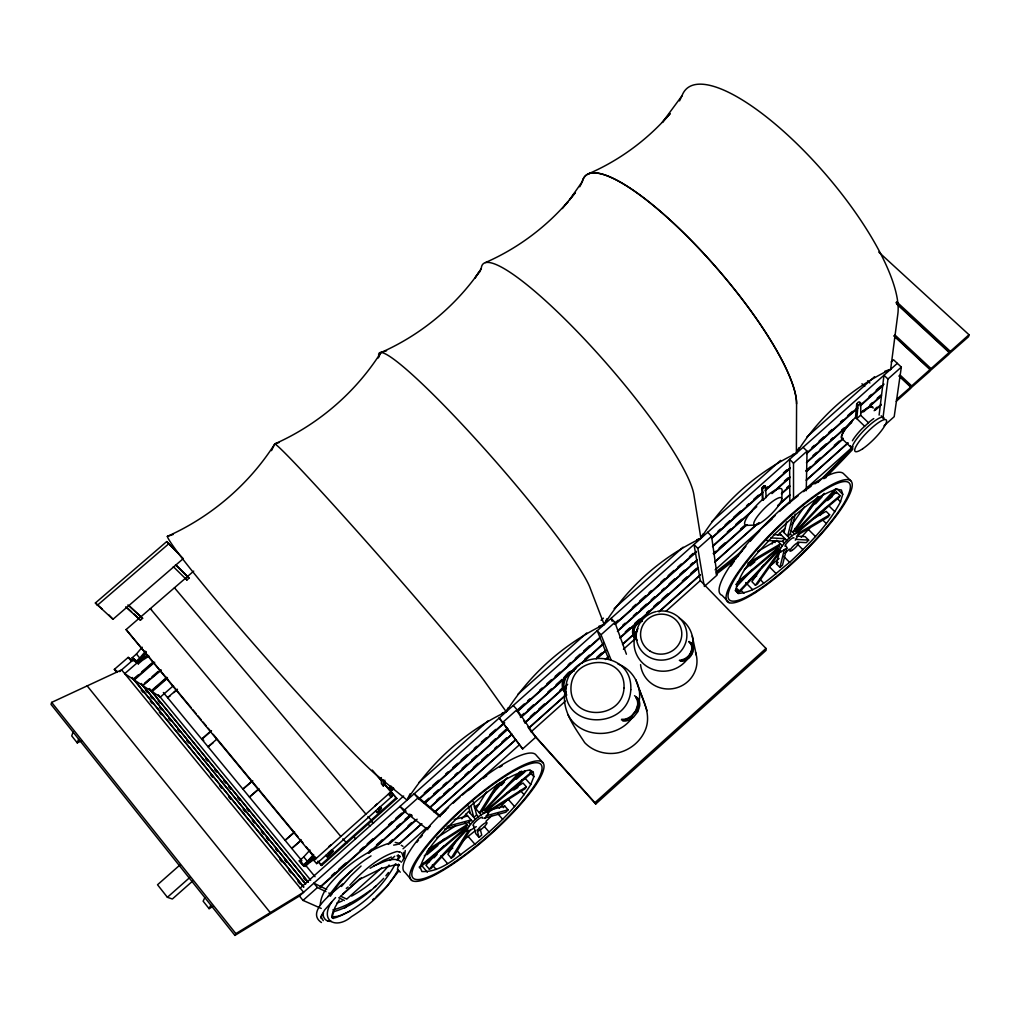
<?xml version="1.0" encoding="UTF-8"?>
<svg xmlns="http://www.w3.org/2000/svg" width="1020" height="1020" viewBox="0 0 1020 1020"><rect width="100%" height="100%" fill="white"/><g stroke="black" fill="none" stroke-linecap="round" stroke-linejoin="round"><path stroke-width="1.5" d="M606.875 618.77A161.096 156.506 4.3 0 0 604.197 624.495A240.248 233.351 18 0 1 700.893 538.356A240.58 228.531 14.5 0 1 796.378 453.288L796.582 403.856A158.278 38.683 49.2 0 0 694.658 243.92A158.278 38.683 49.2 0 0 582.267 181.675L569.44 199.92L575.408 192.576L562.351 208.565M860.791 402.925L860.727 415.114L856.8 418.659L857.999 405.412C862.295 402.798 858.942 399.598 856.685 404.149L855.512 417.422L852.656 420.227A22.058 5.023 -45.4 0 0 841.997 438.664L852.796 449.106A22.121 4.87 -45.3 0 1 865.712 428.668A22.121 4.87 -45.3 0 1 884.021 418.544M806.246 490.671L807.049 451.146L803.11 447.295M781.792 498.882A19.176 4.411 -44.5 0 0 760.652 512.448A19.176 4.411 -44.5 0 0 760.856 522.712A19.176 4.411 -44.5 0 0 781.792 498.882L782.098 490.773A25.653 5.98 -44.5 0 0 768.978 494.152L763.075 500.259L762.437 499.634L761.863 488.248L764.069 485.711L765.484 486.247L766.173 497.569M323.442 912.798C322.243 916.304 324.972 920.563 328.453 921.238M403.92 857.999L401.625 852.631M879.112 415.102L883.97 375.245L887.961 379.019L882.925 418.404M403.474 857.399L403.831 852.35M792.412 454.627A161.326 153.293 6.8 0 1 796.378 453.288A240.937 223.801 12.9 0 1 890.651 369.304L897.842 313.969A157.258 49.432 49.4 0 0 802.842 149.634A157.258 49.432 49.4 0 0 681.959 95.842L662.35 122.413L670.14 113.59C647.917 139.37 619.93 160.14 588.693 173.693M891.174 361.921L893.558 359.805L901.336 367.098L894.196 416.683L883.983 425.825M896.197 401.344L910.21 388.824L911.676 385.93L969 334.738L878.755 252.093M404.506 856.647L405.259 850.527M398.731 858.802L399.266 855.716L399.585 857.578L398.081 854.849M910.911 387.919L929.5 371.599L930.418 369.469L894.323 335.848M763.075 500.259L762.514 488.886L765.484 486.247M639.157 700.753C641.975 685.618 632.515 669.197 617.992 664.033M930.202 370.693L948.715 354.425L949.696 352.257L895.968 302.634M566.38 686.944C558.998 707.548 574.158 726.342 584.715 742.675C593.385 751.702 606.543 755.233 618.694 752.658C630.997 749.611 641.44 740.584 645.851 728.65C651.92 711.603 640.267 695.627 635.894 679.753M969 334.738L968.554 336.702L949.441 353.506M772.102 543.966L773.402 540.74L775.2 542.551M735.764 584.6L777.495 549.385L777.814 548.046L779.611 549.869L779.662 551.909L780.708 551.947L786.892 548.263M786.968 547.255L782.48 565.207L779.93 567.362L776.462 563.856L779.356 551.871M784.01 532.58L786.586 521.921M779.93 567.362L784.367 549.448M792.514 516.502L787.644 536.214L790.296 533.983L795.23 514.207M398.552 864.144L397.43 869.563L400.273 872.164M797.5 532.516L797.857 531.152L840.021 495.58L836.413 492.035L815.923 509.286M835.52 488.899L796.505 530.323L799.654 532.95L795.268 540.154M833.302 494.7L834.615 490.212M835.992 493.45L836.413 492.035M840.021 495.58L839.6 496.995L798.698 531.496M840.505 501.763L842.75 494.33L841.398 490.021L836.425 489.243C812.035 497.416 793.483 516.796 774.971 533.83C760.206 550.838 740.775 567.26 735.841 590.146L738.199 593.487C758.791 591.919 774.001 574.183 789.633 562.377C808.847 544.323 828.062 525.287 840.505 501.763L837.42 498.729M234.931 935.416L235.862 933.631L303.603 892.27L121.622 669.872L51.65 702.397L51 704.374L234.931 935.416L299.421 896.006L897.332 363.349M398.642 856.494L397.175 860.051M476.276 826.608L469.736 830.701L467.16 830.968L466.918 830.114C471.049 821.916 478.928 815.095 487.433 811.716L488.567 812.838L484.972 818.537M73.07 732.092L71.731 735.904L77.265 742.879L81.472 740.826M77.265 742.879L78.629 739.066M530.731 784.571L533.855 776.704L533.231 771.745L528.793 770.087C504.007 775.774 484.729 794.478 465.49 809.995C448.494 827.092 427.609 843.616 420.189 867.395L421.897 871.526C442.463 872.572 458.745 854.747 474.886 844.216C495.758 826.723 516.426 808.006 530.731 784.571L524.943 778.043M563.41 680.595L564.621 677.713M637.27 711.667L638.494 708.823M402.454 861.071L404.315 857.144M328.108 896.389L340.349 880.834L351.938 870.391M204.854 897.625L203.133 901.17L209.1 908.667L213.205 906.232M679.524 100.878L681.959 95.842M579.781 186.762L582.267 181.675A158.278 38.671 49.2 0 1 694.62 243.946A158.278 38.671 49.2 0 1 796.556 403.882M479.349 272.506L481.249 268.642A159.324 27.629 49 0 1 584.881 339.583A159.324 27.629 49 0 1 693.931 494.981L700.893 538.356A161.096 156.506 4.3 0 0 696.902 539.695M209.1 908.667L210.834 905.135M271.473 450.636L274.826 443.866C318.1 424.677 355.495 392.572 380.855 352.589C420.049 335.312 454.333 307.237 479.005 272.225L474.963 278.039L481.249 268.642M378.19 357.982L380.855 352.589L386.567 350.765M635.269 712.495L637.78 707.497M779.611 549.869C784.252 542.602 790.793 534.454 799.323 532.211M331.831 901.833C319.171 920.384 335.529 930.227 351.556 916.61C370.464 904.88 387.332 889.159 398.246 869.614M339.226 899.818L334.904 907.583L332.38 914.608L332.596 913.461L332.494 917.987L332.061 916.674M395.275 864.118C382.347 887.795 359.588 909.139 335.478 917.732L331.946 917.477L333.68 918.484L331.64 916.087M330.416 896.223C340.183 879.546 354.832 866.171 371.05 855.895M456.947 839.664L447.907 854.25L451.21 858.1L453.721 856.468L470.258 830M475.996 808.937L486.476 792.017M427.189 851.292L465.706 826.684L466.918 824.746L428.375 849.341M451.21 858.1L468.537 830.305M497.25 784.291L479.425 812.876L481.988 811.244L499.838 782.659M517.446 787.172L522.342 779.509M506.978 793.178L523.005 783.003L526.371 786.803L525.121 788.74L487.777 812.596M279.161 442.463L274.826 443.866C249.084 484.372 211.127 516.796 167.344 536.38A162.55 7.331 48.5 0 0 259.743 650.887A162.55 7.331 48.5 0 0 377.451 775.888L407.069 800.101A243.805 239.19 89.9 0 1 506.239 711.756A240.21 238.017 38 0 1 604.159 624.52L589.879 587.329A160.382 16.294 48.9 0 0 473.497 436.662A160.382 16.294 48.9 0 0 378.866 356.796M398.794 870.94L387.154 886.201L376.048 896.848M759.951 570.18L751.906 581.668L755.386 585.225L757.477 583.95L780.861 550.813M761.749 567.617L763.534 565.067M791.813 524.739L804.27 506.965M747.698 564.57L778.808 546.172L780.415 543.889L747.94 563.065M755.386 585.225L779.65 550.787M817.798 496.651L792.769 532.172L794.886 530.923L819.022 496.702M820.131 515.431L825.218 508.304M812.812 519.116L826.085 511.313L829.63 514.819L828.01 517.076L797.525 535.105M385.866 875.81L388.467 872.495M461.792 818.818L468.639 811.448L475.498 819.34M341.445 886.482L350.625 875.938L361.067 866.044M565.22 205.033L568.089 201.501C545.534 227.638 517.14 248.676 485.507 262.522M801.197 537.26L810.428 527.212M389.092 865.075C378.879 877.825 365.836 888.114 351.619 896.07M632.438 717.302C617.712 739.36 580.125 739.105 567.949 714.612M349.86 885.22C362.839 870.749 379.618 856.213 397.086 851.458L400.248 852.146L399.037 851.636M379.3 810.518L381.442 808.21L380.128 806.705L377.948 808.962L379.3 810.518L376.979 812.583L375.628 811.027M376.979 812.583L381.442 808.21M392.292 796.084L391.183 797.283L388.442 794.172L389.602 793.024L392.292 796.084L316.633 863.608L313.892 860.472L316.404 858.139M443.942 845.797L425.926 865.177L429.267 869.091L430.937 868.581L466.981 829.885M491.283 794.886L507.144 777.814M433.959 857.833L437.134 854.416M501.317 785.4L504.479 781.996M444.694 829.03L468.754 822.426L471.1 819.914L447.079 826.455M429.267 869.091L466.42 829.196M485.851 812.149L484.13 810.186L520.149 771.502M484.13 810.186L485.724 809.752L521.692 771.145M267.661 915.412L270.274 912.632L87.172 685.899M499.29 808.248L507.934 799.004L514.577 806.565M503.268 807.662L504.772 806.042L508.087 809.829L505.831 812.251L483.888 818.269M777.916 535.028L784.852 528.538M383.673 878.373C369.635 893.15 351.517 906.984 333.055 911.816L334.152 911.701M736.338 586.831L752.594 569.542M808.031 510.612L824.262 493.348M815.503 503.829L821.992 496.944M766.772 540.485L782.518 541.352L784.992 538.726L770.865 537.884M736.134 588.884L738.786 591.6L777.865 550.099L780.708 551.947M738.786 591.6L739.882 591.574L778.91 550.15M797.512 530.4L836.476 489.052M796.454 536.086L805.162 536.647L808.656 540.141L806.272 542.653L797.589 542.168M335.593 897.562L324.526 910.108L321.453 915.628L321.823 914.557L321.3 918.446L320.675 916.508L323.263 920.639M329.549 854.798L333.132 851.203L331.806 849.685L328.185 853.243L329.549 854.798L327.203 856.876L325.852 855.321M327.203 856.876L333.132 851.203M316.633 863.608L319.094 861.224M485.941 821.304L491.563 815.974M784.903 553.286L789.34 549.066M762.437 499.634L759.16 502.656A25.653 5.98 -44.5 0 0 746.869 525.376L755.807 525.083M765.969 648.427L766.084 650.339L595.731 804.002L594.915 802.702L765.969 648.427L700.306 580.609L666.009 611.26M344.505 908.221L350.089 903.223M522.661 748.909L499.214 718.016L522.661 748.909L535.755 737.205L517.012 709.665L513.264 705.496M704.297 586.5L717.073 575.076L711.577 536.239L707.701 532.287M764.834 485.596L761.863 488.248L762.514 488.886M299.421 896.006L303.016 900.405L317.437 887.553L325.954 891.646M406.049 811.244L399.955 806.438L403.614 810.734L417.856 798.035L439.977 816.765M502.949 722.198L517.012 709.665M611.056 659.851L601.022 634.771L614.907 622.404L611.095 618.35L612.166 621.256M704.029 584.983L697.871 548.454L711.577 536.239M793.522 498.946L793.509 463.207L807.049 451.146M887.961 379.019L901.336 367.098M331.525 875.721L335.095 872.534M338.666 869.359L345.793 862.996M360.073 850.272L363.643 847.097M367.2 843.922L373.154 838.618M388.607 824.836L392.177 821.661M395.747 818.474L401.689 813.169M424.294 793.037L430.236 787.733M432.607 785.617L438.562 780.313M445.689 773.95L448.073 771.834M452.829 767.588L457.585 763.355M461.155 760.168L467.096 754.876M474.236 748.514L476.62 746.385M481.376 742.152L486.132 737.906M489.702 734.731L495.643 729.428M518.236 709.282L524.178 703.991M527.748 700.804L530.132 698.687M539.644 690.208L542.028 688.092M546.784 683.846L551.539 679.6M555.109 676.426L559.865 672.18M568.191 664.76L570.562 662.643M575.318 658.41L580.074 654.164M583.644 650.989L589.598 645.685M614.563 623.424L618.133 620.236M632.4 607.525L635.97 604.337M639.54 601.162L645.481 595.858M649.051 592.684L651.436 590.554M660.947 582.076L664.517 578.901M668.087 575.713L674.029 570.422M677.599 567.235L681.169 564.06M689.482 556.639L693.052 553.452M718.029 531.19L720.413 529.074M725.169 524.841L729.925 520.595M733.495 517.42L740.622 511.058M746.576 505.754L748.948 503.638M753.703 499.392L758.459 495.159M765.599 488.797L767.983 486.68M783.437 472.897L787.006 469.71M811.984 447.448L814.355 445.332M819.111 441.086L823.867 436.853M828.622 432.607L832.192 429.433M840.518 422.012L842.902 419.896M847.658 415.65L852.414 411.404M869.065 396.563L871.437 394.447M876.193 390.214L880.948 385.968M319.999 886.954L405.501 810.734M418.557 799.093L504.058 722.874M517.127 711.233L600.244 637.13M614.499 624.431L696.43 551.386M711.871 537.629L762.934 492.112M765.306 489.995L790.245 467.759M806.871 452.944L856.736 408.484M860.306 405.31L884.047 384.132M320.446 887.145L404.863 811.894M419.118 799.183L504.721 722.874M517.79 711.221L599.824 638.099M615.277 624.317L696.112 552.253M711.565 538.471L762.692 492.902M765.064 490.786L790.028 468.524M806.68 453.683L857.794 408.115M860.166 405.998L882.759 385.853M369.367 851.292L371.739 849.163M376.495 844.93L382.449 839.626M396.716 826.888L400.286 823.714M405.042 819.468L409.798 815.222M424.065 802.498L428.821 798.252M433.576 794.006L438.345 789.76M443.101 785.515L446.658 782.34M454.984 774.907L457.368 772.79M462.124 768.544L466.879 764.299M471.635 760.066L476.391 755.82M490.671 743.083L495.427 738.85M498.997 735.662L507.322 728.242M520.404 716.563L523.961 713.388M527.531 710.2L533.486 704.896M547.753 692.172L551.323 688.984M556.078 684.739L562.02 679.435M584.613 659.29L589.381 655.044M622.672 625.336L625.056 623.22M633.382 615.787L636.952 612.612M640.509 609.424L646.463 604.12M651.219 599.875L654.789 596.7M661.916 590.338L664.3 588.208M669.056 583.963L674.998 578.659M679.753 574.426L684.522 570.18M690.463 564.876L692.835 562.747M727.324 531.994L730.894 528.806M735.649 524.56L741.604 519.256M784.418 481.07L787.975 477.895M812.953 455.608L816.523 452.434M820.093 449.246L826.034 443.942M830.79 439.697L833.174 437.58M841.5 430.159L843.871 428.03M870.034 404.698L872.419 402.568M877.174 398.335L880.744 395.148M368.475 853.039L410.04 815.962M424.282 803.25L507.412 729.109M520.468 717.455L603.585 643.301M617.839 630.589L697.399 559.623M712.84 545.853L756.776 506.659M774.588 490.773L790.015 477.003M806.641 462.175L851.764 421.923M863.647 411.328L881.458 395.441M368.921 853.141L411.723 814.967M424.792 803.301L508.024 729.045M521.105 717.379L575.79 668.597M581.744 663.293L603.139 644.194M617.406 631.469L697.068 560.413M712.521 546.618L751.765 511.619M771.974 493.591L789.812 477.679M806.45 462.825L851.636 422.522M863.519 411.914L881.356 396.015M389.053 842.75L392.611 839.575M408.051 825.792L411.608 822.617M436.547 800.368L440.104 797.181M443.674 794.006L449.603 788.702M454.359 784.469L456.731 782.353M465.043 774.932L468.601 771.757M473.356 767.512L478.099 763.279M481.657 760.091L487.598 754.8M494.725 748.438L497.097 746.321M501.853 742.075L506.596 737.842M530.336 716.652L535.092 712.406M538.649 709.231L544.591 703.928M560.018 690.157L562.403 688.028M596.827 657.301L601.583 653.068M625.324 631.864L630.079 627.631M634.822 623.386L639.578 619.153M646.693 612.79L649.064 610.674M653.82 606.441L658.563 602.195M662.133 599.02L668.062 593.716M682.316 581.005L687.059 576.759M690.629 573.584L696.558 568.28M713.184 553.452L715.555 551.336M719.125 548.148L725.054 542.857M740.494 529.074L744.052 525.899M786.79 487.751L789.174 485.622M805.787 470.794L810.543 466.548M815.286 462.315L820.042 458.069M834.284 445.357L839.039 441.125M874.65 409.326L877.034 407.209M388.288 844.407L415.612 820.016M429.866 807.292L511.836 734.132M524.905 722.466L567.668 684.293M596.177 658.843L605.676 650.365M619.93 637.64L698.33 567.655M713.77 553.873L745.849 525.249M781.486 493.438L789.799 486.017M806.425 471.176L843.247 438.294M874.14 410.728L881.267 404.366M389.818 843.565L417.116 819.2M430.172 807.547L512.065 734.438M525.121 722.785L566.661 685.708M597.529 658.155L605.829 650.734M620.071 638.023L698.407 568.102M713.834 554.332L747.073 524.662M781.499 493.935L789.799 486.514M806.412 471.686L843.208 438.842M875.262 410.231L881.191 404.94M342.733 894.106L359.371 879.24M398.59 844.216L421.171 824.045M434.239 812.379L515.049 740.201M529.316 727.464L566.151 694.556M605.37 659.532L608.94 656.344M623.194 643.607L637.462 630.87M658.843 611.758L700.434 574.604M714.701 561.867L757.477 523.655M777.686 505.614L789.569 495.006M806.208 480.139L847.798 442.986M896.465 399.521L911.102 386.733L899.487 375.832M339.992 896.848L361.361 877.774M399.343 843.846L421.897 823.701M434.953 812.035L515.661 739.933M528.717 728.267L565.514 695.41M605.88 659.353L608.251 657.237M622.493 644.512L636.735 631.788M659.29 611.643L699.656 575.599M715.084 561.816L758.995 522.584M777.992 505.627L789.862 495.019M806.476 480.178L848.028 443.062M531.178 731.735L565.475 701.097M623.424 649.306L635.256 638.737M347.246 898.633L381.658 867.88M389.971 860.459L394.714 856.213M403.027 848.793L426.755 827.577M439.811 815.911L445.74 810.607M468.295 790.462L519.32 744.855M715.122 569.861L772.076 518.95M805.303 489.256L852.771 446.836M316.149 857.807A163.888 44.714 -40.3 0 1 309.289 862.818L305.159 866.49L302.902 865.33L299.255 860.918L303.743 856.928A142.724 34.501 -40.8 0 1 310.003 850.093M302.902 865.33L307.377 861.352A142.851 34.145 -40.8 0 1 313.65 854.505M304.036 865.916L308.499 861.938A147.416 35.075 -40.8 0 1 313.739 856.252M313.892 860.472L389.602 793.024M320.688 864.96L396.066 797.869L396.856 798.507L321.644 865.47L317.641 861.288M300.212 888.127L403.652 796.008M419.118 782.251L488.083 720.847M517.803 694.378L586.768 632.961M601.048 620.262L603.419 618.145M614.116 608.608L683.094 547.204M711.628 521.794L780.593 460.39M806.756 437.095L874.522 376.75M294.601 831.874L285.077 840.327L293.645 833.059M301.27 839.983L291.745 848.436L300.313 841.168M566.419 675.189L568.714 673.149M180.196 864.756L157.526 884.761L167.395 897.294L172.342 899.015L192.64 881.076M167.395 897.294L189.962 877.353M252.463 780.708L242.913 789.123L252.718 780.848M258.991 788.638L249.441 797.053L258.034 789.837M216.444 739.462L208.054 746.806L213.103 742.777M211.255 730.651L201.667 739.054L203.783 740.393M201.934 739.219L211.522 730.83M173.464 685.657L160.255 697.157L151.202 690.871L166.808 677.305M177.187 689.278L167.586 697.654L170.263 695.742M173.859 692.606L177.467 689.469M142.214 647.228A136.833 49.789 -39.5 0 0 136.45 654.037L132.115 657.798L135.443 661.827L138.337 663.829L142.341 660.361A156.2 64.018 -38.7 0 0 149.022 656.09M134.627 678.071L138.236 674.934M141.844 671.81L152.668 662.413M137.929 662.184L124.708 673.646L133.696 679.588L152.936 662.872M133.696 679.588L134.257 679.97L154.696 662.222M144.84 682.992L149.647 678.81M152.044 676.719L158.049 671.504M134.257 679.97L142.698 685.555L160.739 669.885M142.698 685.555L161.211 670.216M143.195 685.874L151.495 691.356L167.101 677.777M152.005 691.7L167.599 678.121M315.613 858.827L126.085 629.582L193.711 571.123M125.689 606.862L140.441 620.173L142.621 618.286L129.247 605.816M173.311 566.635L186.902 580.01L189.07 578.123L175.695 564.685M116.777 672.371L114.342 669.388L128.214 657.377L133.327 660.909M119.608 671.619L133.658 659.443M135.443 661.827L139.778 658.078A136.948 49.495 -39.5 0 1 145.541 651.257M112.978 619.28L183.268 558.628L166.668 541.594L95.37 602.998L112.978 619.28L108.885 614.907M97.219 605.408L168.593 543.928M462.392 841.041L475.435 830.56M473.726 826.072L475.728 833.595L479.017 837.394L481.746 835.087L480.216 829.094M424.269 855.907L444.847 838.516M506.978 786.037L524.777 770.992M427.01 854.683L437.886 845.491M516.298 779.216L524.815 772.025M779.038 558.463L769.309 566.686L776.245 573.712M473.254 801.707L476.62 814.954L473.777 817.364L470.717 805.634M776.462 563.856L778.158 562.428M419.182 867.076L465.209 828.138L466.918 830.114M488.567 812.838L486.655 809.995L531.777 771.834L530.056 769.909M419.513 867.867L465.451 828.992L465.209 828.138M486.859 810.887L531.892 772.778L531.777 771.834M744.358 569.581L758.689 557.506M750.057 565.858L754.825 561.841M827.577 500.552L832.384 496.498M737.205 582.305L777.814 548.046M372.581 899.78L374.314 898.327M374.072 887.476L375.832 886.036M381.327 777.572L381.429 783.781L383.303 785.974L384.859 784.775L384.808 780.121M342.707 883.919C333.884 892.117 305.146 911.638 321.44 922.513M370.489 890.269C358.989 898.543 346.583 906.334 332.8 909.98M346.264 888.407L348.126 887.03M370.107 868.275L383.405 860.485L391.438 857.029M444.847 853.23L452.791 848.117M487.662 811.499L526.371 786.803M513.748 790.041L517.752 787.491M436.892 837.688L455.519 825.856M749.356 580.38L756.712 575.956M799.132 532.835L829.63 514.819M757.834 551.399L776.806 540.256L782.225 545.713M359.665 879.342L381.658 868.428L396.576 864.45L395.428 864.45L399.343 865.253L398.17 864.59M479.005 804.296L474.274 806.96L481.134 814.84M349.911 911.179C344.199 913.537 338.206 917.694 331.729 916.495M373.766 865.84C381.76 863.124 393.86 855.244 401.459 862.18M336.778 903.184L342.172 901.004M387.753 843.616C371.255 849.596 355.98 858.916 342.873 870.583C333.157 880.171 320.79 890.893 320.255 905.326M167.344 536.38L173.221 534.454M422.152 863.851L429.484 861.619M486.196 815.796L508.087 809.829M454.129 819.583L467.67 815.962M491.602 809.574L504.772 806.042M393.656 845.121L397.315 844.458M680.48 660.807L682.444 660.807M621.588 719.291L624.036 719.304A13.987 10.327 -53.1 0 0 631.852 715.53L635.779 710.596L637.627 704.922A12.865 9.511 -53.1 0 0 635.804 697.706M621.435 719.929L623.947 719.941A14.701 10.85 -53.1 0 0 632.158 715.976L636.289 710.787L638.227 704.82A13.515 9.983 -53.1 0 0 634.529 695.691M622.837 721.025L625.349 721.038A14.777 10.914 -53.1 0 0 633.611 717.06L637.755 711.845L639.706 705.853A13.579 10.047 -53.1 0 0 635.983 696.673M795.944 539.376L808.656 540.141M396.971 855.805L400.197 856.507L398.488 855.448M773.479 534.582L781.358 535.092M327.841 921.2L331.347 921.455M395.186 842.393L399.202 843.31M401.268 845.287L402.989 846.332M303.016 900.405L321.249 908.425M328.784 893.01L331.627 894.374M338.729 897.778L344.403 900.507M326.693 889.414L313.828 883.167L317.437 887.553M340.986 896.35L346.698 899.13M299.255 860.918L301.537 862.091M346.787 843.081L342.835 838.874M114.342 669.388L116.956 671.109M132.115 657.798L135.023 659.812M371.038 821.304L373.562 823.063M371.867 820.756L367.927 816.51M126.085 629.582L190.995 707.472M403.614 810.734L427.813 829.668M409.708 814.113L412.156 816.038M151.534 609.616L150.297 608.647L340.795 836.438M689.087 641.44L691.649 643.48A11.054 8.351 -50.5 0 1 691.993 654.088A11.054 8.351 -50.5 0 1 682.393 661.279L679.346 660.361L681.347 660.361A10.99 8.3 -50.5 0 0 690.897 653.208A10.99 8.3 -50.5 0 0 690.553 642.651M440.028 815.719L414.184 793.764L417.856 798.035M95.37 602.998L102.127 608.953M127.041 607.729L131.58 611.834M133.85 613.874L140.441 620.173M127.908 604.949L142.621 618.286M896.593 301.767L950.347 351.39M896.567 303.909L949.135 352.474M894.948 334.993L931.056 368.628M893.89 335.937L929.998 369.572M900.073 375.028L911.676 385.93M898.926 376.036L910.541 386.95M867.612 380.83L869.907 383.01M861.951 383.75L864.756 386.414M856.685 404.149L857.999 405.412M860.523 415.14L868.453 422.714M855.512 417.422L864.603 426.181M850.731 480.662L843.374 473.497A86.203 18.691 -44.4 0 0 765.229 524.318A86.203 18.691 -44.4 0 0 722.058 595.336L729.109 602.603M837.56 489.243L842.75 494.33M793.509 463.207L789.582 459.344L789.85 503.064M828.775 505.741L834.883 511.747M822.311 519.614L826.34 523.604M175.516 564.736L189.07 578.123M808.465 529.558L815.477 536.533M797.857 531.152L799.654 532.95M794.695 528.513L798.316 532.134M794.886 530.923L796.697 532.746M790.946 530.362L794.58 533.983M790.296 533.983L792.106 535.793M797.002 543.749L802.969 549.729M782.2 530.77L789.454 538.037M779.56 533.281L786.803 540.549M782.518 541.352L784.329 543.163M166.668 541.594L177.161 552.1M778.808 546.172L780.619 547.995M777.495 549.385L779.293 551.208M777.865 550.099L779.662 551.909M783.679 556.385L789.633 562.377M759.696 578.99L763.661 583.032M745.684 582.586L752.658 589.726M740.953 590.223L743.962 593.308M697.871 548.454L694.008 544.489L700.409 581.234M737.243 588.859L739.882 591.574M735.165 590.376L738.199 593.487M601.022 634.771L597.223 630.704L608.723 659.137M532.236 732.921L594.915 802.702M535.423 736.835L595.731 804.002M543.099 762.896A88.204 19.01 -41.6 0 0 434.188 836.731A88.204 19.01 -41.6 0 0 453.339 863.749A88.204 19.01 -41.6 0 0 543.099 762.896L536.201 755.195A88.051 19.431 -41.6 0 0 455.8 799.935A88.051 19.431 -41.6 0 0 405.157 872.521L411.889 880.502M529.966 772.318L533.855 776.704M520.315 790.423L524.14 794.746M497.951 813.871L502.669 819.277M486.655 809.995L488.363 811.958M485.724 809.752L487.433 811.716M481.988 811.244L483.697 813.208M476.62 814.954L478.342 816.931M484.462 826.672L489.166 832.09M465.961 813.985L472.808 821.89M468.754 822.426L470.475 824.402M465.209 822.77L468.626 826.723M465.706 826.684L467.415 828.661M465.451 828.992L467.16 830.968M468.308 836.604L474.886 844.216M456.934 850.54L460.696 854.926M378.037 776.5L381.123 780.121M384.081 783.564L396.856 798.507M372.274 770.062L381.582 780.95M383.647 783.36L396.066 797.869M440.882 855.793L447.487 863.519M432.327 864.973L436.126 869.422M421.642 865.432L427.367 872.189M174.445 587.775L365.874 814.075M367.965 823.816L369.89 826.085M353.685 836.527L355.597 838.81M193.009 709.907L196.044 713.579M198.058 716.014L201.093 719.687M203.107 722.122L206.142 725.794M208.156 728.229L211.191 731.901M213.218 734.336L298.057 836.948M300.071 839.384L303.106 843.055M306.14 846.715L315.83 858.432M318.737 861.951L321.644 865.47M136.45 654.037L139.778 658.078M303.743 856.928L307.377 861.352M163.353 692.516L301.869 860.727M305.745 865.432L315.04 876.715M136.68 661.814L138.337 663.829M134.207 659.239L137.522 663.268L141.525 659.8A153.28 62.806 -38.7 0 0 148.231 655.541M300.9 861.76L304.521 866.171L308.665 862.486A160.816 43.86 -40.3 0 0 315.537 857.488M133.569 658.805L136.897 662.834L141.219 659.086A141.346 50.847 -39.6 0 1 146.051 653.438M132.944 658.372L136.272 662.401L140.594 658.652A134.449 48.59 -39.5 0 1 146.319 651.831M299.905 861.25L303.539 865.661L308.027 861.683A140.237 33.532 -40.8 0 1 313.191 855.997M128.214 657.377L131.465 661.342M158.291 694.76L310.679 880.171M149.277 688.525L308.41 882.185M149.468 688.921L307.951 881.968M158.151 700.778L160.166 703.226M205.568 758.548L207.583 761.009M214.646 769.615L216.673 772.076M223.737 780.682L225.751 783.13M228.773 786.828L230.8 789.276M237.851 797.882L239.878 800.343M246.942 808.949L248.956 811.41M303.437 877.786L305.452 880.247M141.257 683.476L305.732 884.021M141.678 684.305L305.273 883.792M185.959 578.85L186.902 580.01M145.312 690.03L147.339 692.491M150.361 696.188L152.388 698.649M159.451 707.268L161.466 709.729M168.529 718.348L170.544 720.808M177.62 729.428L179.635 731.888M186.698 740.507L188.713 742.968M243.219 809.447L245.246 811.907M252.31 820.526L254.324 822.987M261.388 831.606L263.402 834.067M266.437 837.764L268.451 840.225M275.515 848.844L277.542 851.305M284.606 859.924L286.62 862.384M132.243 677.484L303.883 887.005M132.689 678.351L303.501 886.852M141.257 690.145L143.272 692.593M150.297 701.186L152.311 703.634M159.337 712.215L161.351 714.676M210.553 774.766L212.568 777.215M219.593 785.795L221.608 788.256M228.633 796.837L230.647 799.285M279.862 859.375L281.864 861.836M288.889 870.417L290.904 872.865M297.929 881.458L299.944 883.906M51.65 702.397L235.862 933.631M502.222 713.095A163.404 160.408 -68.4 0 1 506.239 711.756L484.372 680.977A161.466 4.641 48.7 0 0 374.416 550.774A161.466 4.641 48.7 0 0 274.826 443.866M516.719 710.557L520.162 715.606M523.617 720.668L525.338 723.193M527.926 726.979L531.382 732.041M639.068 688.602L647.05 710.672M614.907 622.404L626.42 654.215M398.731 866.005L398.45 864.731M468.384 806.029L470.347 813.412M477.067 829.936L479.017 837.394M692.274 636.034L696.316 655.146M383.214 779.777L383.303 785.974M700.893 538.356A161.326 153.293 6.8 0 1 702.805 534.123M388.722 787.771A142.851 34.145 -40.8 0 1 390.966 786.114M389.245 788.179A140.237 33.532 -40.8 0 1 391.476 786.522M389.653 788.575A147.416 35.075 -40.8 0 1 391.884 786.904M796.352 453.313A161.581 150.157 7.6 0 1 798.864 447.78M884.646 371.382A161.581 150.157 7.6 0 1 890.651 369.304M506.239 711.756A161.007 159.655 -13.9 0 1 508.024 707.918M598.829 626.331A161.007 159.655 -13.9 0 1 604.159 624.52M407.069 800.101A163.404 160.408 -68.4 0 1 410.206 793.636M393.86 788.46A163.888 44.714 -40.3 0 1 391.718 790.755M392.904 787.708A170.977 46.933 -40.3 0 1 390.749 790.015M377.221 803.798A170.977 46.933 -40.3 0 1 375.207 805.774M330.964 844.84A170.977 46.933 -40.3 0 1 328.708 846.651M315.04 857.17A170.977 46.933 -40.3 0 1 308.18 862.231M393.363 788.039A160.816 43.86 -40.3 0 1 391.234 790.334M147.581 655.031A162.919 67.154 -38.6 0 1 140.9 659.366M852.465 449.629A313.892 80.95 -45.2 0 1 827.449 475.639M736.236 558.475A313.892 80.95 -45.2 0 1 716.168 574.285M852.707 446.887A329.626 85.973 -45.2 0 1 817.912 482.486M742.012 551.068A329.626 85.973 -45.2 0 1 715.887 571.901M852.605 448.086A307.836 79.318 -45.2 0 1 823.306 478.495M738.467 555.377A307.836 79.318 -45.2 0 1 715.963 573.1M482.269 818.321A6.235 1.339 -41.6 0 0 481.3 817.39L480.356 817.861A6.235 1.339 -41.6 0 0 474.593 822.732A6.235 1.339 -41.6 0 0 473.548 825.703M416.81 842.431A85.374 18.844 -41.6 0 1 418.557 840.097M420.418 837.713A85.374 18.844 -41.6 0 1 422.369 835.278M428.298 828.316A85.374 18.844 -41.6 0 1 430.274 826.111M439.888 815.962A85.374 18.844 -41.6 0 1 448.57 807.457M453.122 803.224A85.374 18.844 -41.6 0 1 460.033 797.041M462.392 795.013A85.374 18.844 -41.6 0 1 474.223 785.272M482.995 778.579A85.374 18.844 -41.6 0 1 486.706 775.888M499.596 767.269A85.374 18.844 -41.6 0 1 502.197 765.701M786.343 546.121A6.095 1.288 -44.3 0 1 786.318 543.647A6.095 1.288 -44.3 0 1 792.629 537.999L793.343 537.731A6.095 1.288 -44.3 0 1 793.942 538.075M730.881 566.113A83.576 18.118 -44.4 0 1 734.413 561M737.345 557.009A83.576 18.118 -44.4 0 1 745.9 546.274M750.134 541.352A83.576 18.118 -44.4 0 1 759.709 530.885M765.331 525.096A83.576 18.118 -44.4 0 1 775.136 515.546M779.586 511.453A83.576 18.118 -44.4 0 1 798.252 495.669M803.505 491.678A83.576 18.118 -44.4 0 1 811.066 486.323M814.84 483.862A83.576 18.118 -44.4 0 1 817.581 482.167M823.956 478.609A83.576 18.118 -44.4 0 1 826.276 477.487M572.131 671.249A14.624 13.515 -83.1 0 0 569.351 672.741L565.08 677.497L563.244 683.693A13.438 12.431 -83.1 0 0 565.769 692.771M574.183 670.331A14.688 13.591 -83.1 0 0 568.382 672.626L564.086 677.407L562.237 683.642A13.502 12.495 -83.1 0 0 566.827 695.002M565.271 692.363A12.903 11.934 -83.1 0 1 562.989 686.766M566.291 692.35A12.801 11.832 -83.1 0 1 563.894 683.719L565.641 677.815L569.708 673.289A13.91 12.865 -83.1 0 1 572.347 671.874M571.378 671.721A14.025 12.967 -83.1 0 1 574.26 670.969M637.283 698.674A12.979 9.588 -53.1 0 1 638.507 700.727M639.132 703.188A12.979 9.588 -53.1 0 1 639.132 705.942M695.512 652.379A28.33 27.54 -10.4 0 1 674.73 688.309A28.33 27.54 -10.4 0 1 640.547 664.619M679.333 618.26A29.503 28.598 -11.5 0 1 688.347 657.709M687.48 658.958A29.503 28.598 -11.5 0 1 647.585 666.863A29.503 28.598 -11.5 0 1 637.972 628.626M657.454 611.337A25.36 24.556 -11.9 0 1 685.414 643.505A25.36 24.556 -11.9 0 1 642.549 652.022A25.36 24.556 -11.9 0 1 656.166 611.592M642.37 621.053A10.939 10.047 -89.6 0 0 634.236 627.619A10.939 10.047 -89.6 0 0 635.46 638.545L637.054 640.356L634.606 638.558A10.99 10.098 -89.6 0 1 633.369 627.568A10.99 10.098 -89.6 0 1 641.554 620.976M634.988 638.252A10.493 9.639 -89.6 0 1 633.178 633.79M633.42 628.919A10.493 9.639 -89.6 0 1 641.618 621.473M635.855 638.227A10.417 9.562 -89.6 0 1 640.254 622.123M689.851 642.625A10.557 7.969 -50.5 0 1 692.86 647.343M692.516 651.729A10.557 7.969 -50.5 0 1 684.573 660.297M688.742 641.822A10.468 7.892 -50.5 0 1 690.986 651.971A10.468 7.892 -50.5 0 1 681.398 659.876M842.29 438.345A21.611 4.921 -45.4 0 1 852.745 420.278M860.893 412.756A21.611 4.921 -45.4 0 1 872.189 407.222M860.969 412.552A22.058 5.023 -45.4 0 1 873.107 408.153M851.19 446.951A21.662 4.794 -45.3 0 1 850.54 445.829M852.414 440.755A21.662 4.794 -45.3 0 1 861.785 428.948L869.945 421.413A21.662 4.794 -45.3 0 1 873.77 418.57M881.203 415.803A21.662 4.794 -45.3 0 1 881.764 417.001M762.679 487.445L764.031 486.31L762.679 487.445M763.317 488.083L764.681 486.948L763.317 488.083M630.793 689.737C628.741 729.631 563.142 730.499 565.73 688.258C568.114 648.758 632.986 647.853 630.793 689.737M624.01 687.99C622.315 720.464 568.905 721.191 570.996 686.791C572.908 654.572 625.834 653.833 624.01 687.99M479.719 830.28A6.235 1.326 -41.6 0 0 487.05 822.91A6.235 1.326 -41.6 0 0 480.19 826.888A6.235 1.326 -41.6 0 0 479.719 830.28M454.193 862.423A85.527 18.436 -41.6 0 0 541.123 764.668A85.527 18.436 -41.6 0 0 435.464 836.362A85.527 18.436 -41.6 0 0 454.193 862.423M792.055 550.405A6.107 1.275 -44.3 0 0 798.762 542.895A6.107 1.275 -44.3 0 0 792.081 547.37A6.107 1.275 -44.3 0 0 792.055 550.405M755.514 592.543A86.343 18.271 -44.3 0 0 852.223 485.839A86.343 18.271 -44.3 0 0 759.9 545.305A86.343 18.271 -44.3 0 0 755.514 592.543M756.623 590.988A83.729 17.723 -44.3 0 0 850.336 487.534A83.729 17.723 -44.3 0 0 760.741 545.317A83.729 17.723 -44.3 0 0 756.623 590.988M650.084 651.155A20.655 19.992 -11.9 0 0 681.781 634.771A20.655 19.992 -11.9 0 0 651.678 616.501A20.655 19.992 -11.9 0 0 650.084 651.155M862.741 448.723A22.134 4.832 -45.3 0 0 886.597 421.005A22.134 4.832 -45.3 0 0 862.601 437.236A22.134 4.832 -45.3 0 0 862.741 448.723"/></g></svg>
